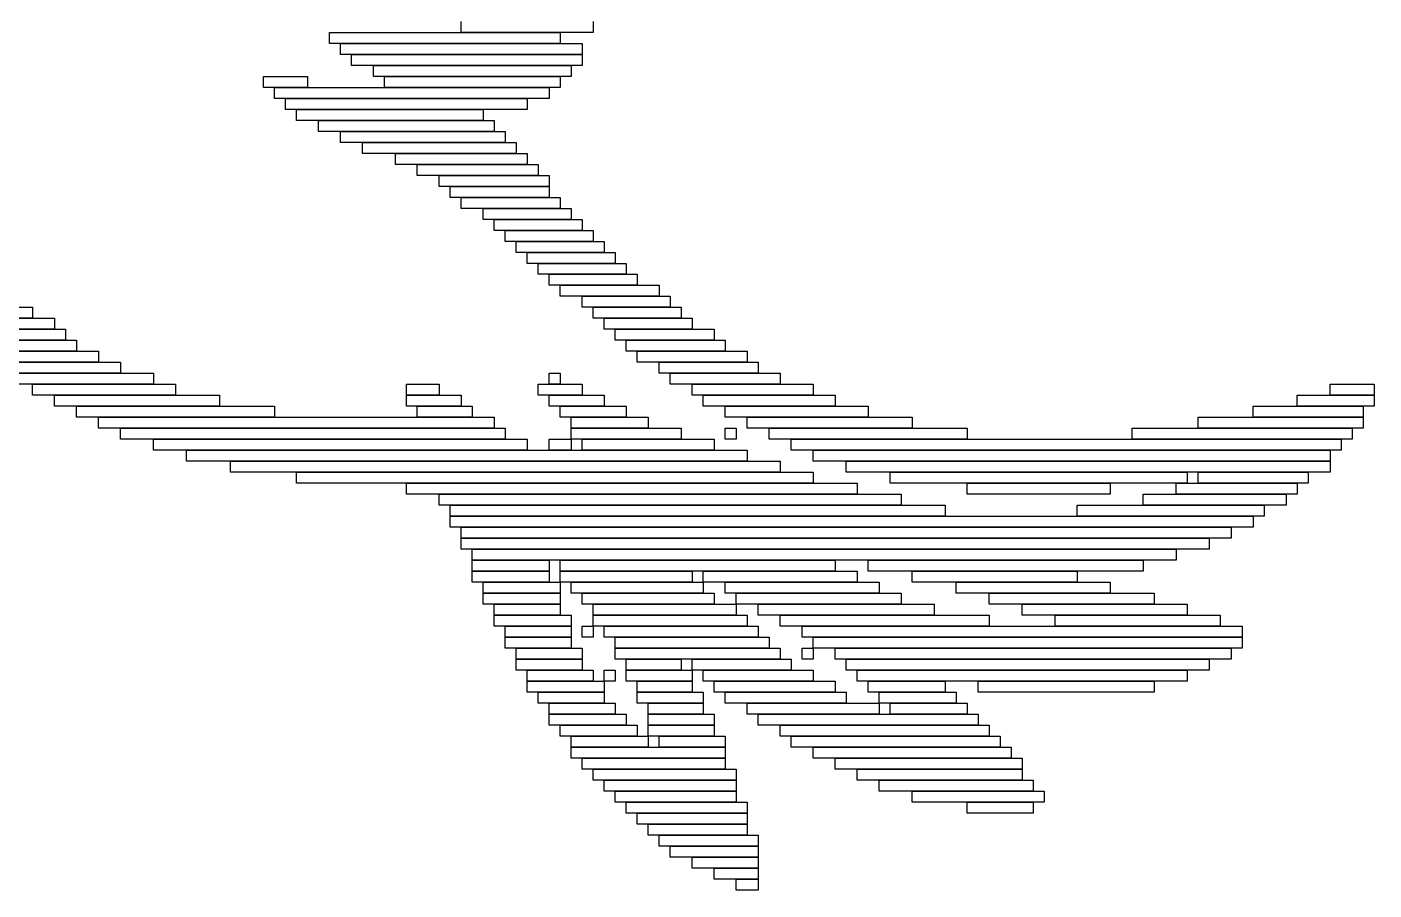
# Model space of a CAD drawing. Extents: x 388 to 615, y 400 to 621.
# Drawn here: x 492.5 to 615, y 420 to 498.5 of the extents above; entities that cross this region are included whole.
import ezdxf

# ---------------------------------------------------------------- set-up
doc = ezdxf.new("R2010")
doc.units = 0

msp = doc.modelspace()

# ---------------------------------------------------------------- linework, layer by layer
for p, q in [((532, 498), (532, 499)), ((544, 499), (544, 498)), ((520, 498), (541, 498)), ((520, 497), (520, 498)), ((544, 498), (532, 498)), ((541, 498), (541, 497)), ((541, 497), (520, 497)), ((521, 497), (543, 497)), ((521, 496), (521, 497)), ((543, 497), (543, 496)), ((543, 496), (521, 496)), ((522, 496), (543, 496)), ((522, 495), (522, 496)), ((543, 495), (522, 495)), ((524, 495), (542, 495)), ((524, 494), (524, 495)), ((542, 495), (542, 494)), ((543, 496), (543, 495)), ((514, 494), (518, 494)), ((514, 493), (514, 494)), ((518, 494), (518, 493)), ((542, 494), (524, 494)), ((525, 494), (541, 494)), ((525, 493), (525, 494)), ((541, 494), (541, 493)), ((518, 493), (514, 493)), ((515, 493), (540, 493)), ((515, 492), (515, 493)), ((541, 493), (525, 493)), ((540, 493), (540, 492)), ((540, 492), (515, 492)), ((516, 492), (538, 492)), ((516, 491), (516, 492)), ((538, 492), (538, 491)), ((538, 491), (516, 491)), ((517, 491), (534, 491)), ((517, 490), (517, 491)), ((534, 491), (534, 490)), ((534, 490), (517, 490)), ((519, 490), (535, 490)), ((519, 489), (519, 490)), ((535, 489), (519, 489)), ((521, 489), (536, 489)), ((521, 488), (521, 489)), ((535, 490), (535, 489)), ((536, 489), (536, 488)), ((536, 488), (521, 488)), ((523, 488), (537, 488)), ((523, 487), (523, 488)), ((537, 488), (537, 487)), ((537, 487), (523, 487)), ((526, 487), (538, 487)), ((526, 486), (526, 487)), ((538, 487), (538, 486)), ((538, 486), (526, 486)), ((528, 486), (539, 486)), ((528, 485), (528, 486)), ((539, 486), (539, 485)), ((539, 485), (528, 485)), ((530, 485), (540, 485)), ((530, 484), (530, 485)), ((540, 484), (530, 484)), ((531, 484), (540, 484)), ((531, 483), (531, 484)), ((540, 485), (540, 484)), ((540, 484), (540, 483)), ((540, 483), (531, 483)), ((532, 483), (541, 483)), ((532, 482), (532, 483)), ((541, 483), (541, 482)), ((541, 482), (532, 482)), ((534, 482), (542, 482)), ((534, 481), (534, 482)), ((542, 482), (542, 481)), ((542, 481), (534, 481)), ((535, 481), (543, 481)), ((535, 480), (535, 481)), ((543, 481), (543, 480)), ((543, 480), (535, 480)), ((536, 480), (544, 480)), ((536, 479), (536, 480)), ((544, 479), (536, 479)), ((537, 479), (545, 479)), ((537, 478), (537, 479)), ((544, 480), (544, 479)), ((545, 479), (545, 478)), ((545, 478), (537, 478)), ((538, 478), (546, 478)), ((538, 477), (538, 478)), ((546, 478), (546, 477)), ((546, 477), (538, 477)), ((539, 477), (547, 477)), ((539, 476), (539, 477)), ((547, 477), (547, 476)), ((547, 476), (539, 476)), ((540, 476), (548, 476)), ((540, 475), (540, 476)), ((548, 476), (548, 475)), ((548, 475), (540, 475)), ((541, 475), (550, 475)), ((541, 474), (541, 475)), ((550, 475), (550, 474)), ((483, 473), (493, 473)), ((493, 473), (493, 472)), ((550, 474), (541, 474)), ((543, 474), (551, 474)), ((543, 473), (543, 474)), ((551, 473), (543, 473)), ((544, 473), (552, 473)), ((544, 472), (544, 473)), ((551, 474), (551, 473)), ((552, 473), (552, 472)), ((493, 472), (483, 472)), ((484, 472), (495, 472)), ((495, 472), (495, 471)), ((552, 472), (544, 472)), ((545, 472), (553, 472)), ((545, 471), (545, 472)), ((553, 472), (553, 471)), ((495, 471), (484, 471)), ((486, 471), (496, 471)), ((496, 471), (496, 470)), ((553, 471), (545, 471)), ((546, 471), (555, 471)), ((546, 470), (546, 471)), ((555, 471), (555, 470)), ((496, 470), (486, 470)), ((487, 470), (497, 470)), ((497, 470), (497, 469)), ((555, 470), (546, 470)), ((547, 470), (556, 470)), ((547, 469), (547, 470)), ((556, 470), (556, 469)), ((497, 469), (487, 469)), ((488, 469), (499, 469)), ((499, 468), (488, 468)), ((490, 468), (501, 468)), ((499, 469), (499, 468)), ((501, 468), (501, 467)), ((556, 469), (547, 469)), ((548, 469), (558, 469)), ((548, 468), (548, 469)), ((558, 468), (548, 468)), ((550, 468), (559, 468)), ((550, 467), (550, 468)), ((558, 469), (558, 468)), ((559, 468), (559, 467)), ((501, 467), (490, 467)), ((491, 467), (504, 467)), ((504, 467), (504, 466)), ((540, 467), (541, 467)), ((540, 466), (540, 467)), ((541, 467), (541, 466)), ((559, 467), (550, 467)), ((551, 467), (561, 467)), ((551, 466), (551, 467)), ((561, 467), (561, 466)), ((504, 466), (491, 466)), ((493, 466), (506, 466)), ((493, 465), (493, 466)), ((506, 466), (506, 465)), ((527, 466), (530, 466)), ((527, 465), (527, 466)), ((530, 466), (530, 465)), ((539, 466), (543, 466)), ((539, 465), (539, 466)), ((541, 466), (540, 466)), ((543, 466), (543, 465)), ((561, 466), (551, 466)), ((553, 466), (564, 466)), ((553, 465), (553, 466)), ((564, 466), (564, 465)), ((611, 466), (615, 466)), ((611, 465), (611, 466)), ((615, 466), (615, 465)), ((506, 465), (493, 465)), ((495, 465), (510, 465)), ((495, 464), (495, 465)), ((510, 465), (510, 464)), ((530, 465), (527, 465)), ((527, 465), (532, 465)), ((527, 464), (527, 465)), ((532, 465), (532, 464)), ((543, 465), (539, 465)), ((540, 465), (545, 465)), ((540, 464), (540, 465)), ((545, 465), (545, 464)), ((564, 465), (553, 465)), ((554, 465), (566, 465)), ((554, 464), (554, 465)), ((566, 465), (566, 464)), ((608, 465), (615, 465)), ((608, 464), (608, 465)), ((615, 465), (611, 465)), ((615, 465), (615, 464)), ((510, 464), (495, 464)), ((497, 464), (515, 464)), ((497, 463), (497, 464)), ((515, 464), (515, 463)), ((532, 464), (527, 464)), ((528, 464), (533, 464)), ((528, 463), (528, 464)), ((533, 464), (533, 463)), ((545, 464), (540, 464)), ((541, 464), (547, 464)), ((541, 463), (541, 464)), ((547, 464), (547, 463)), ((566, 464), (554, 464)), ((556, 464), (569, 464)), ((556, 463), (556, 464)), ((569, 464), (569, 463)), ((604, 464), (614, 464)), ((604, 463), (604, 464)), ((615, 464), (608, 464)), ((614, 464), (614, 463)), ((515, 463), (497, 463)), ((499, 463), (535, 463)), ((499, 462), (499, 463)), ((535, 462), (499, 462)), ((501, 462), (536, 462)), ((501, 461), (501, 462)), ((533, 463), (528, 463)), ((535, 463), (535, 462)), ((536, 462), (536, 461)), ((547, 463), (541, 463)), ((542, 463), (549, 463)), ((542, 462), (542, 463)), ((549, 462), (542, 462)), ((542, 462), (552, 462)), ((542, 461), (542, 462)), ((549, 463), (549, 462)), ((552, 462), (552, 461)), ((569, 463), (556, 463)), ((556, 462), (557, 462)), ((556, 461), (556, 462)), ((557, 462), (557, 461)), ((558, 463), (573, 463)), ((558, 462), (558, 463)), ((573, 462), (558, 462)), ((560, 462), (578, 462)), ((560, 461), (560, 462)), ((573, 463), (573, 462)), ((578, 462), (578, 461)), ((593, 462), (613, 462)), ((593, 461), (593, 462)), ((599, 463), (614, 463)), ((599, 462), (599, 463)), ((614, 462), (599, 462)), ((614, 463), (604, 463)), ((613, 462), (613, 461)), ((614, 463), (614, 462)), ((536, 461), (501, 461)), ((504, 461), (538, 461)), ((504, 460), (504, 461)), ((538, 461), (538, 460)), ((540, 461), (542, 461)), ((540, 460), (540, 461)), ((552, 461), (542, 461)), ((542, 461), (542, 460)), ((543, 461), (555, 461)), ((543, 460), (543, 461)), ((555, 461), (555, 460)), ((557, 461), (556, 461)), ((578, 461), (560, 461)), ((562, 461), (612, 461)), ((562, 460), (562, 461)), ((613, 461), (593, 461)), ((612, 461), (612, 460)), ((538, 460), (504, 460)), ((507, 460), (558, 460)), ((507, 459), (507, 460)), ((542, 460), (540, 460)), ((555, 460), (543, 460)), ((558, 460), (558, 459)), ((612, 460), (562, 460)), ((564, 460), (611, 460)), ((564, 459), (564, 460)), ((611, 460), (611, 459)), ((558, 459), (507, 459)), ((511, 459), (561, 459)), ((511, 458), (511, 459)), ((561, 459), (561, 458)), ((611, 459), (564, 459)), ((567, 459), (611, 459)), ((567, 458), (567, 459)), ((611, 459), (611, 458)), ((561, 458), (511, 458)), ((517, 458), (564, 458)), ((517, 457), (517, 458)), ((564, 457), (517, 457)), ((527, 457), (568, 457)), ((527, 456), (527, 457)), ((564, 458), (564, 457)), ((611, 458), (567, 458)), ((568, 457), (568, 456)), ((571, 458), (598, 458)), ((571, 457), (571, 458)), ((598, 457), (571, 457)), ((578, 457), (591, 457)), ((578, 456), (578, 457)), ((591, 457), (591, 456)), ((597, 457), (608, 457)), ((597, 456), (597, 457)), ((598, 458), (598, 457)), ((599, 458), (609, 458)), ((599, 457), (599, 458)), ((609, 457), (599, 457)), ((608, 457), (608, 456)), ((609, 458), (609, 457)), ((568, 456), (527, 456)), ((530, 456), (572, 456)), ((530, 455), (530, 456)), ((572, 456), (572, 455)), ((591, 456), (578, 456)), ((594, 456), (607, 456)), ((594, 455), (594, 456)), ((608, 456), (597, 456)), ((607, 456), (607, 455)), ((572, 455), (530, 455)), ((531, 455), (576, 455)), ((531, 454), (531, 455)), ((576, 455), (576, 454)), ((588, 455), (605, 455)), ((588, 454), (588, 455)), ((607, 455), (594, 455)), ((605, 455), (605, 454)), ((576, 454), (531, 454)), ((531, 454), (604, 454)), ((531, 453), (531, 454)), ((605, 454), (588, 454)), ((604, 454), (604, 453)), ((604, 453), (531, 453)), ((532, 453), (602, 453)), ((532, 452), (532, 453)), ((602, 453), (602, 452)), ((602, 452), (532, 452)), ((532, 452), (600, 452)), ((532, 451), (532, 452)), ((600, 451), (532, 451)), ((533, 451), (597, 451)), ((533, 450), (533, 451)), ((597, 451), (597, 450)), ((600, 452), (600, 451)), ((597, 450), (533, 450)), ((533, 450), (540, 450)), ((533, 449), (533, 450)), ((540, 450), (540, 449)), ((541, 450), (566, 450)), ((541, 449), (541, 450)), ((566, 450), (566, 449)), ((569, 450), (594, 450)), ((569, 449), (569, 450)), ((594, 450), (594, 449)), ((540, 449), (533, 449)), ((533, 449), (540, 449)), ((533, 448), (533, 449)), ((540, 449), (540, 448)), ((566, 449), (541, 449)), ((541, 449), (553, 449)), ((541, 448), (541, 449)), ((553, 449), (553, 448)), ((554, 449), (568, 449)), ((554, 448), (554, 449)), ((568, 449), (568, 448)), ((594, 449), (569, 449)), ((573, 449), (588, 449)), ((573, 448), (573, 449)), ((588, 449), (588, 448)), ((540, 448), (533, 448)), ((534, 448), (541, 448)), ((534, 447), (534, 448)), ((553, 448), (541, 448)), ((541, 448), (541, 447)), ((542, 448), (554, 448)), ((542, 447), (542, 448)), ((568, 448), (554, 448)), ((554, 448), (554, 447)), ((556, 448), (570, 448)), ((556, 447), (556, 448)), ((570, 448), (570, 447)), ((588, 448), (573, 448)), ((577, 448), (591, 448)), ((577, 447), (577, 448)), ((591, 448), (591, 447)), ((541, 447), (534, 447)), ((534, 447), (541, 447)), ((534, 446), (534, 447)), ((541, 446), (534, 446)), ((535, 446), (541, 446)), ((535, 445), (535, 446)), ((541, 447), (541, 446)), ((541, 446), (541, 445)), ((554, 447), (542, 447)), ((543, 447), (555, 447)), ((543, 446), (543, 447)), ((555, 446), (543, 446)), ((544, 446), (557, 446)), ((544, 445), (544, 446)), ((555, 447), (555, 446)), ((570, 447), (556, 447)), ((557, 447), (572, 447)), ((557, 446), (557, 447)), ((572, 446), (557, 446)), ((557, 446), (557, 445)), ((559, 446), (575, 446)), ((559, 445), (559, 446)), ((572, 447), (572, 446)), ((575, 446), (575, 445)), ((591, 447), (577, 447)), ((580, 447), (595, 447)), ((580, 446), (580, 447)), ((595, 446), (580, 446)), ((583, 446), (598, 446)), ((583, 445), (583, 446)), ((595, 447), (595, 446)), ((598, 446), (598, 445)), ((541, 445), (535, 445)), ((535, 445), (542, 445)), ((535, 444), (535, 445)), ((542, 445), (542, 444)), ((557, 445), (544, 445)), ((544, 445), (558, 445)), ((544, 444), (544, 445)), ((558, 445), (558, 444)), ((575, 445), (559, 445)), ((561, 445), (580, 445)), ((561, 444), (561, 445)), ((580, 445), (580, 444)), ((598, 445), (583, 445)), ((586, 445), (601, 445)), ((586, 444), (586, 445)), ((601, 445), (601, 444)), ((542, 444), (535, 444)), ((536, 444), (542, 444)), ((536, 443), (536, 444)), ((542, 444), (542, 443)), ((543, 444), (544, 444)), ((543, 443), (543, 444)), ((558, 444), (544, 444)), ((544, 444), (544, 443)), ((545, 444), (559, 444)), ((545, 443), (545, 444)), ((559, 444), (559, 443)), ((580, 444), (561, 444)), ((563, 444), (603, 444)), ((563, 443), (563, 444)), ((601, 444), (586, 444)), ((603, 444), (603, 443)), ((542, 443), (536, 443)), ((536, 443), (542, 443)), ((536, 442), (536, 443)), ((542, 443), (542, 442)), ((544, 443), (543, 443)), ((559, 443), (545, 443)), ((546, 443), (560, 443)), ((546, 442), (546, 443)), ((560, 443), (560, 442)), ((603, 443), (563, 443)), ((564, 443), (603, 443)), ((564, 442), (564, 443)), ((603, 443), (603, 442)), ((542, 442), (536, 442)), ((537, 442), (543, 442)), ((537, 441), (537, 442)), ((543, 441), (537, 441)), ((537, 441), (543, 441)), ((537, 440), (537, 441)), ((543, 442), (543, 441)), ((543, 441), (543, 440)), ((560, 442), (546, 442)), ((546, 442), (561, 442)), ((546, 441), (546, 442)), ((561, 441), (546, 441)), ((547, 441), (552, 441)), ((547, 440), (547, 441)), ((552, 441), (552, 440)), ((553, 441), (562, 441)), ((553, 440), (553, 441)), ((561, 442), (561, 441)), ((562, 441), (562, 440)), ((563, 442), (564, 442)), ((563, 441), (563, 442)), ((564, 441), (563, 441)), ((603, 442), (564, 442)), ((564, 442), (564, 441)), ((566, 442), (602, 442)), ((566, 441), (566, 442)), ((602, 441), (566, 441)), ((567, 441), (600, 441)), ((567, 440), (567, 441)), ((600, 441), (600, 440)), ((602, 442), (602, 441)), ((543, 440), (537, 440)), ((538, 440), (544, 440)), ((538, 439), (538, 440)), ((544, 440), (544, 439)), ((545, 440), (546, 440)), ((545, 439), (545, 440)), ((546, 440), (546, 439)), ((552, 440), (547, 440)), ((547, 440), (553, 440)), ((547, 439), (547, 440)), ((562, 440), (553, 440)), ((553, 440), (553, 439)), ((554, 440), (564, 440)), ((554, 439), (554, 440)), ((564, 440), (564, 439)), ((600, 440), (567, 440)), ((568, 440), (598, 440)), ((568, 439), (568, 440)), ((598, 440), (598, 439)), ((544, 439), (538, 439)), ((538, 439), (545, 439)), ((538, 438), (538, 439)), ((546, 439), (545, 439)), ((545, 439), (545, 438)), ((553, 439), (547, 439)), ((548, 439), (553, 439)), ((548, 438), (548, 439)), ((553, 439), (553, 438)), ((564, 439), (554, 439)), ((555, 439), (566, 439)), ((555, 438), (555, 439)), ((566, 439), (566, 438)), ((598, 439), (568, 439)), ((569, 439), (576, 439)), ((569, 438), (569, 439)), ((576, 439), (576, 438)), ((579, 439), (595, 439)), ((579, 438), (579, 439)), ((595, 439), (595, 438)), ((545, 438), (538, 438)), ((539, 438), (545, 438)), ((539, 437), (539, 438)), ((545, 438), (545, 437)), ((553, 438), (548, 438)), ((548, 438), (554, 438)), ((548, 437), (548, 438)), ((554, 438), (554, 437)), ((566, 438), (555, 438)), ((556, 438), (567, 438)), ((556, 437), (556, 438)), ((567, 438), (567, 437)), ((576, 438), (569, 438)), ((570, 438), (577, 438)), ((570, 437), (570, 438)), ((577, 438), (577, 437)), ((595, 438), (579, 438)), ((545, 437), (539, 437)), ((540, 437), (546, 437)), ((540, 436), (540, 437)), ((546, 437), (546, 436)), ((554, 437), (548, 437)), ((549, 437), (554, 437)), ((549, 436), (549, 437)), ((554, 437), (554, 436)), ((567, 437), (556, 437)), ((558, 437), (570, 437)), ((558, 436), (558, 437)), ((577, 437), (570, 437)), ((570, 437), (570, 436)), ((571, 437), (578, 437)), ((571, 436), (571, 437)), ((578, 437), (578, 436)), ((546, 436), (540, 436)), ((540, 436), (547, 436)), ((540, 435), (540, 436)), ((547, 435), (540, 435)), ((541, 435), (548, 435)), ((541, 434), (541, 435)), ((547, 436), (547, 435)), ((548, 435), (548, 434)), ((554, 436), (549, 436)), ((549, 436), (555, 436)), ((549, 435), (549, 436)), ((555, 435), (549, 435)), ((549, 435), (555, 435)), ((549, 434), (549, 435)), ((555, 436), (555, 435)), ((555, 435), (555, 434)), ((570, 436), (558, 436)), ((559, 436), (579, 436)), ((559, 435), (559, 436)), ((579, 435), (559, 435)), ((561, 435), (580, 435)), ((561, 434), (561, 435)), ((578, 436), (571, 436)), ((579, 436), (579, 435)), ((580, 435), (580, 434)), ((548, 434), (541, 434)), ((542, 434), (549, 434)), ((542, 433), (542, 434)), ((555, 434), (549, 434)), ((549, 434), (549, 433)), ((550, 434), (556, 434)), ((550, 433), (550, 434)), ((556, 434), (556, 433)), ((580, 434), (561, 434)), ((562, 434), (581, 434)), ((562, 433), (562, 434)), ((581, 434), (581, 433)), ((549, 433), (542, 433)), ((542, 433), (556, 433)), ((542, 432), (542, 433)), ((556, 433), (550, 433)), ((556, 433), (556, 432)), ((581, 433), (562, 433)), ((564, 433), (582, 433)), ((564, 432), (564, 433)), ((582, 433), (582, 432)), ((556, 432), (542, 432)), ((543, 432), (556, 432)), ((543, 431), (543, 432)), ((556, 432), (556, 431)), ((582, 432), (564, 432)), ((566, 432), (583, 432)), ((566, 431), (566, 432)), ((583, 432), (583, 431)), ((556, 431), (543, 431)), ((544, 431), (557, 431)), ((544, 430), (544, 431)), ((557, 430), (544, 430)), ((545, 430), (557, 430)), ((545, 429), (545, 430)), ((557, 431), (557, 430)), ((557, 430), (557, 429)), ((583, 431), (566, 431)), ((568, 431), (583, 431)), ((568, 430), (568, 431)), ((583, 430), (568, 430)), ((570, 430), (584, 430)), ((570, 429), (570, 430)), ((583, 431), (583, 430)), ((584, 430), (584, 429)), ((557, 429), (545, 429)), ((546, 429), (557, 429)), ((546, 428), (546, 429)), ((557, 429), (557, 428)), ((584, 429), (570, 429)), ((573, 429), (585, 429)), ((573, 428), (573, 429)), ((585, 429), (585, 428)), ((557, 428), (546, 428)), ((547, 428), (558, 428)), ((547, 427), (547, 428)), ((558, 428), (558, 427)), ((585, 428), (573, 428)), ((578, 428), (584, 428)), ((578, 427), (578, 428)), ((584, 428), (584, 427)), ((558, 427), (547, 427)), ((548, 427), (558, 427)), ((548, 426), (548, 427)), ((558, 427), (558, 426)), ((584, 427), (578, 427)), ((558, 426), (548, 426)), ((549, 426), (558, 426)), ((549, 425), (549, 426)), ((558, 426), (558, 425)), ((558, 425), (549, 425)), ((550, 425), (559, 425)), ((550, 424), (550, 425)), ((559, 424), (550, 424)), ((551, 424), (559, 424)), ((551, 423), (551, 424)), ((559, 425), (559, 424)), ((559, 424), (559, 423)), ((559, 423), (551, 423)), ((553, 423), (559, 423)), ((553, 422), (553, 423)), ((559, 423), (559, 422)), ((559, 422), (553, 422)), ((555, 422), (559, 422)), ((555, 421), (555, 422)), ((559, 422), (559, 421)), ((559, 421), (555, 421)), ((557, 421), (559, 421)), ((557, 420), (557, 421)), ((559, 421), (559, 420)), ((559, 420), (557, 420))]:
    msp.add_line(p, q)

doc.saveas('drawing.dxf')
